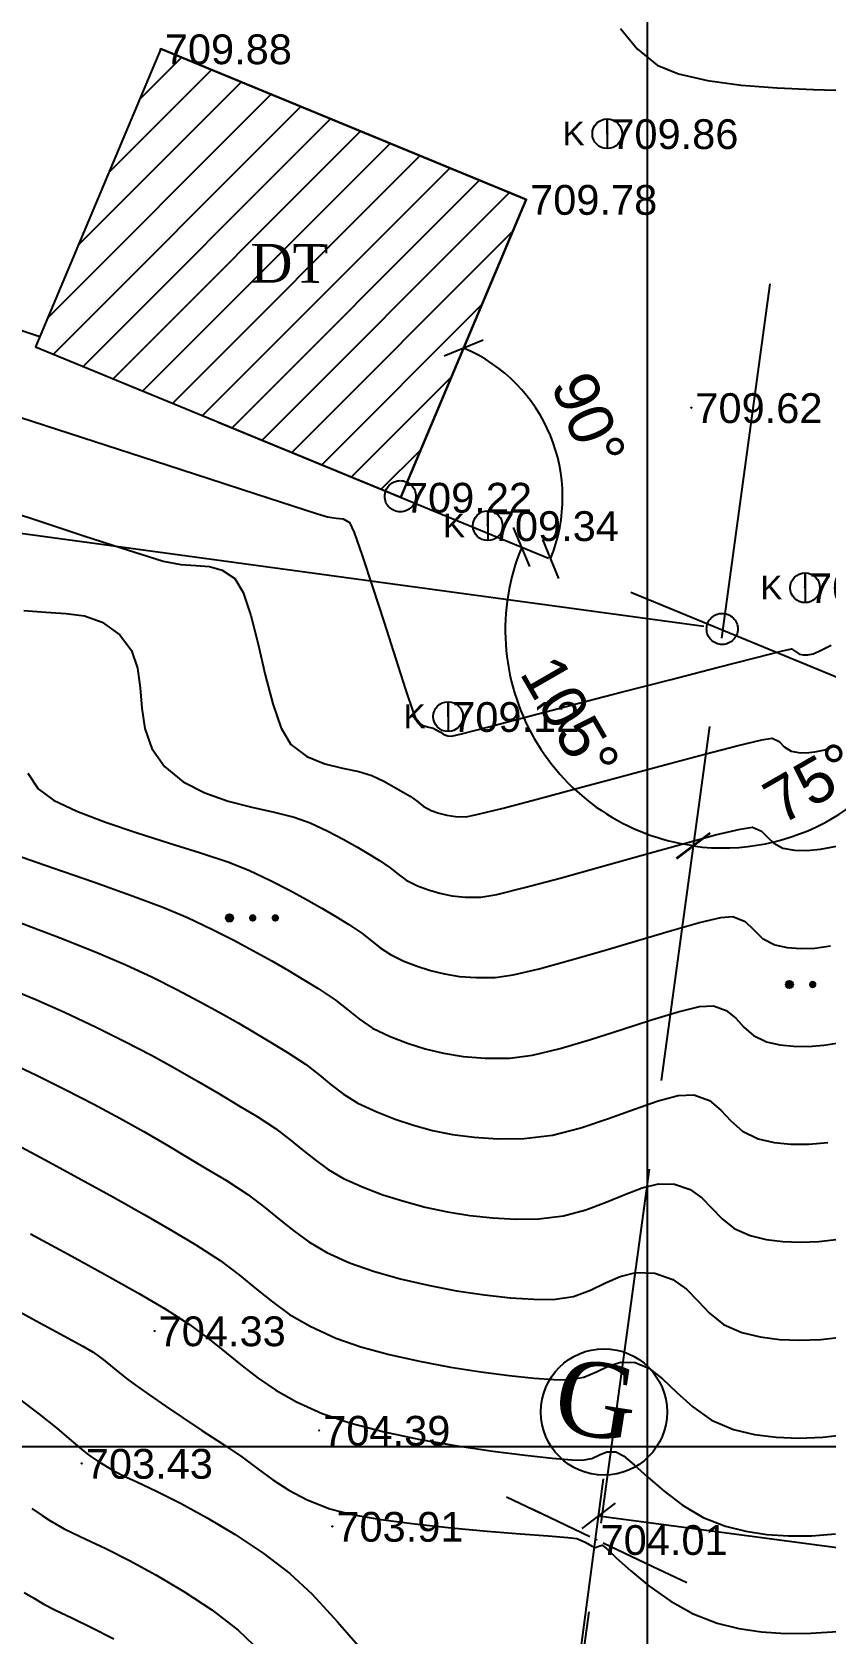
# Model space of a CAD drawing. Header units: feet. Extents: x 3381 to 683417, y 675186 to 4372291.
# Drawn here: x 682670.5 to 682697.2, y 4372036.6 to 4372090.4 of the extents above; entities that cross this region are included whole.
import ezdxf
from ezdxf.enums import TextEntityAlignment as Align

# ---------------------------------------------------------------- set-up
doc = ezdxf.new("R2010")
doc.units = ezdxf.units.FT
doc.header["$MEASUREMENT"] = 0
doc.header["$PDMODE"] = 34
doc.header["$PDSIZE"] = 0.01
doc.linetypes.add('ACAD_ISO02W100', pattern=[15, 12, -3])
doc.linetypes.add('DUZ', pattern=[0])
doc.layers.get('0').update_dxf_attribs({"linetype": 'CONTINUOUS'})
doc.layers.get('Defpoints').update_dxf_attribs({"linetype": 'CONTINUOUS'})
for name, color, linetype in [('0_Point_Height', 2, 'CONTINUOUS'), ('0_Point_Point', 7, 'CONTINUOUS'), ('col bitkisi', 7, 'CONTINUOUS'), ('Layer8', 7, 'CONTINUOUS'), ('Lep-Stolb', 7, 'CONTINUOUS'), ('polygon', 5, 'CONTINUOUS'), ('Yazilar', 7, 'CONTINUOUS')]:
    doc.layers.add(name, color=color, linetype=linetype)
for name, color, linetype, lineweight in [('ANA HORIZONTAL', 24, 'CONTINUOUS', 30), ('HORIZANTAL', 24, 'CONTINUOUS', 13), ('km setka', 170, 'CONTINUOUS', 15)]:
    doc.layers.add(name, color=color, linetype=linetype, lineweight=lineweight)
doc.styles.get("Standard").update_dxf_attribs({"font": 'arial.ttf', "height": 1.5})
doc.styles.add('style5', font='arialazlat.ttf', dxfattribs={"height": 400})
doc.dimstyles.new('ISO-25', dxfattribs={"dimtxt": 1.5, "dimasz": 1, "dimexe": 1.25, "dimexo": 0.625, "dimtad": 1, "dimtxsty": 'Standard', "dimblk": 'OBLIQUE', "dimcen": 2.5, "dimadec": 0, "dimazin": 0, "dimtfac": 1, "dimtmove": 0, "dimatfit": 3, "dimldrblk": 'OBLIQUE', "dimfxl": 1, "dimarcsym": 0})

# ---------------------------------------------------------------- blocks, each defined once
blk = doc.blocks.new('_Oblique')
at = {"color": 0, "linetype": 'ByBlock', "lineweight": -2}
blk.add_line((-0.5, -0.5), (0.5, 0.5), dxfattribs=at)
blk = doc.blocks.new('*D71')
at = {"color": 0, "lineweight": -2, "transparency": 16777216}
blk.add_arc((682682.88, 4372074.749), 5.435, 337.6168, 67.1856, dxfattribs=at)
at = {"layer": 'Defpoints', "color": 0, "lineweight": 30, "transparency": 16777216}
for p in [(682687.087, 4372084.75, 709.777), (682687.202, 4372078.045), (682676.742, 4372077.277, 709.272), (682682.88, 4372074.749, 709.223), (682708.178, 4372064.331, 709.019)]:
    blk.add_point(p, dxfattribs=at)
at = {"color": 0, "lineweight": -2, "transparency": 16777216}
for p, rotation in [((682684.988, 4372079.759), 157.1855575478363), ((682687.906, 4372072.68), 247.616813567608)]:
    blk.add_blockref('_Oblique', p, dxfattribs=dict(at, rotation=rotation))
at = {"color": 0, "lineweight": 25, "transparency": 16777216, "insert": (682689.191, 4372077.351), "char_height": 1.5, "attachment_point": 5, "rotation": 292.4012}
blk.add_mtext('90°', dxfattribs=at)
blk = doc.blocks.new('*D72')
at = {"color": 0, "lineweight": -2, "transparency": 16777216}
blk.add_arc((682688.51, 4372009.063), 6.03, 352.2233, 82.2234, dxfattribs=at)
at = {"layer": 'Defpoints', "color": 0, "lineweight": 30, "transparency": 16777216}
for p in [(682698.402, 4372081.499), (682663.719, 4372012.448), (682694.092, 4372011.343), (682698.913, 4372007.642), (682685.859, 4371989.653)]:
    blk.add_point(p, dxfattribs=at)
at = {"color": 0, "lineweight": -2, "transparency": 16777216}
for p, rotation in [((682689.326, 4372015.037), 172.2234362131967), ((682694.484, 4372008.247), 262.2232824030834)]:
    blk.add_blockref('_Oblique', p, dxfattribs=dict(at, rotation=rotation))
at = {"color": 0, "lineweight": 25, "transparency": 16777216, "insert": (682694.419, 4372013.551), "char_height": 1.5, "attachment_point": 5, "rotation": 307.2234}
blk.add_mtext('90°', dxfattribs=at)
blk = doc.blocks.new('*D34')
at = {"color": 0, "lineweight": -2, "transparency": 16777216}
for p, q in [((682685.078, 4372007.157), (682689.688, 4372041.788)), ((682689.523, 4372040.549), (682723.841, 4372035.98)), ((682719.395, 4372002.589), (682724.006, 4372037.219))]:
    blk.add_line(p, q, dxfattribs=at)
at = {"layer": 'Defpoints', "color": 0, "lineweight": 30, "transparency": 16777216}
for p in [(682723.841, 4372035.98), (682684.996, 4372006.538), (682719.313, 4372001.969)]:
    blk.add_point(p, dxfattribs=at)
at = {"color": 0, "lineweight": -2, "transparency": 16777216}
for p, rotation in [((682689.523, 4372040.549), 172.417149274753), ((682723.841, 4372035.98), 352.4171492747529)]:
    blk.add_blockref('_Oblique', p, dxfattribs=dict(at, rotation=rotation))
at = {"color": 0, "lineweight": 25, "transparency": 16777216, "insert": (682706.866, 4372039.644), "char_height": 1.5, "attachment_point": 5, "rotation": 352.4171}
blk.add_mtext('{\\fArial|b0|i0|c238|p34;34.60}', dxfattribs=at)
blk = doc.blocks.new('*D37')
at = {"color": 0, "lineweight": -2, "transparency": 16777216}
for p, q in [((682645.096, 4372013.756), (682653.535, 4372075.79)), ((682693.059, 4372070.413), (682652.297, 4372075.959)), ((682684.62, 4372008.379), (682643.858, 4372013.925))]:
    blk.add_line(p, q, dxfattribs=at)
at = {"layer": 'Defpoints', "color": 0, "lineweight": 30, "transparency": 16777216}
for p in [(682653.535, 4372075.79), (682693.679, 4372070.329), (682685.239, 4372008.295)]:
    blk.add_point(p, dxfattribs=at)
at = {"color": 0, "lineweight": -2, "transparency": 16777216}
for p, rotation in [((682653.535, 4372075.79), 82.25296880644238), ((682645.096, 4372013.756), 262.2529688064424)]:
    blk.add_blockref('_Oblique', p, dxfattribs=dict(at, rotation=rotation))
at = {"color": 0, "lineweight": 25, "transparency": 16777216, "insert": (682647.938, 4372044.961), "char_height": 1.5, "attachment_point": 5, "rotation": 82.253}
blk.add_mtext('{\\fArial|b0|i0|c238|p34;62.50}', dxfattribs=at)
blk = doc.blocks.new('*D38')
at = {"color": 0, "lineweight": -2, "transparency": 16777216}
blk.add_arc((682693.697, 4372070.295), 7.308, 157.6168, 262.2234, dxfattribs=at)
at = {"layer": 'Defpoints', "color": 0, "lineweight": 30, "transparency": 16777216}
for p in [(682695.283, 4372081.914), (682676.742, 4372077.277, 709.272), (682686.561, 4372068.715), (682708.178, 4372064.331, 709.019), (682682.74, 4371990.068)]:
    blk.add_point(p, dxfattribs=at)
at = {"color": 0, "lineweight": -2, "transparency": 16777216}
for p, rotation in [((682686.939, 4372073.078), 67.61681356664572), ((682692.708, 4372063.054), 352.2234362133664)]:
    blk.add_blockref('_Oblique', p, dxfattribs=dict(at, rotation=rotation))
at = {"color": 0, "lineweight": 25, "transparency": 16777216, "insert": (682688.568, 4372067.343), "char_height": 1.5, "attachment_point": 5, "rotation": 299.9201}
blk.add_mtext('105°', dxfattribs=at)
blk = doc.blocks.new('*D39')
at = {"color": 0, "lineweight": -2, "transparency": 16777216}
blk.add_arc((682693.697, 4372070.295), 7.32, 262.2234, 337.6168, dxfattribs=at)
at = {"layer": 'Defpoints', "color": 0, "lineweight": 30, "transparency": 16777216}
for p in [(682695.283, 4372081.914), (682676.742, 4372077.277, 709.272), (682708.178, 4372064.331, 709.019), (682695.88, 4372063.308), (682682.74, 4371990.068)]:
    blk.add_point(p, dxfattribs=at)
at = {"color": 0, "lineweight": -2, "transparency": 16777216}
for p, rotation in [((682700.465, 4372067.507), 67.61681356690733), ((682692.706, 4372063.042), 172.223436213165)]:
    blk.add_blockref('_Oblique', p, dxfattribs=dict(at, rotation=rotation))
at = {"color": 0, "lineweight": 25, "transparency": 16777216, "insert": (682696.656, 4372065.153), "char_height": 1.5, "attachment_point": 5, "rotation": 29.9201}
blk.add_mtext('75°', dxfattribs=at)

msp = doc.modelspace()

# ---------------------------------------------------------------- hatches: boundary and pattern name
at = {"lineweight": 25, "ltscale": 15}
h = msp.add_hatch(dxfattribs=at)
h.set_pattern_fill('ANSI31', color=256, scale=8)
h.set_pattern_definition([(45, (1097.5062, -2905.1928), (-0.70710678119, 0.70710678119), [])])
h.paths.add_polyline_path([(682674.81, 4372089.806), (682670.603, 4372079.805), (682682.88, 4372074.749), (682687.087, 4372084.75)])
at = {"layer": 'col bitkisi', "lineweight": 25, "ltscale": 1.5}
h = msp.add_hatch(color=256, dxfattribs=at)
edge = h.paths.add_edge_path()
edge.add_arc((682677.12, 4372060.625), 0.125, 0, 360)
h = msp.add_hatch(color=256, dxfattribs=at)
edge = h.paths.add_edge_path()
edge.add_arc((682677.902, 4372060.625), 0.125, 0, 360)
h = msp.add_hatch(color=256, dxfattribs=at)
edge = h.paths.add_edge_path()
edge.add_arc((682678.661, 4372060.625), 0.125, 0, 360)
h = msp.add_hatch(color=256, dxfattribs=at)
edge = h.paths.add_edge_path()
edge.add_arc((682695.938, 4372058.39), 0.125, 0, 360)
h = msp.add_hatch(color=256, dxfattribs=at)
edge = h.paths.add_edge_path()
edge.add_arc((682696.72, 4372058.39), 0.125, 0, 360)

# ---------------------------------------------------------------- linework, layer by layer
at = {"linetype": 'Continuous', "lineweight": 25}
for p, q in [((682674.81, 4372089.806, 709.876), (682670.603, 4372079.805, 709.322)), ((682674.81, 4372089.806, 709.876), (682687.087, 4372084.75, 709.777)), ((682687.087, 4372084.75, 709.777), (682682.88, 4372074.749, 709.223)), ((682670.603, 4372079.805, 709.322), (682682.88, 4372074.749, 709.223))]:
    msp.add_line(p, q, dxfattribs=at)
at = {"color": 222, "linetype": 'ACAD_ISO02W100', "lineweight": 25}
for p, q in [((682695.283, 4372081.914), (682682.74, 4371990.068)), ((682676.742, 4372077.277, 709.272), (682708.178, 4372064.331, 709.019))]:
    msp.add_line(p, q, dxfattribs=at)
at = {"color": 7, "lineweight": 25, "elevation": 709.876}
msp.add_lwpolyline([(682674.81, 4372089.806), (682670.603, 4372079.805), (682682.88, 4372074.749), (682687.087, 4372084.75), (682674.81, 4372089.806)], dxfattribs=at)
at = {"color": 222, "linetype": 'ACAD_ISO02W100', "lineweight": 25}
for centre in [(682682.862, 4372074.784, 709.223), (682693.679, 4372070.329)]:
    msp.add_circle(centre, 0.524, dxfattribs=at)
at = {"color": 7, "linetype": 'DUZ', "lineweight": 25}
msp.add_circle((682689.705, 4372044.035), 2.121, dxfattribs=at)
at = {"linetype": 'Continuous', "lineweight": 25}
for points, knots in [([(682691.713, 4372146.789), (682693.534, 4372143.319), (682699.84, 4372131.301), (682709.737, 4372113.319), (682723.732, 4372094.055), (682734.503, 4372073.857), (682745.466, 4372055.972), (682754.594, 4372038.568), (682768.009, 4372020.047), (682784.609, 4372005.758), (682796.144, 4371990.921), (682804.074, 4371980.439), (682815.392, 4371968.52), (682823.641, 4371957.828), (682828.085, 4371952.068)], [0, 0, 0, 0, 11.75951, 40.72321, 61.46233, 83.054979, 109.290717, 124.392744, 141.962718, 177.533008, 189.558821, 198.276488, 216.955448, 238.768866, 238.768866, 238.768866, 238.768866]), ([(682696.471, 4372126.259), (682692.531, 4372122.496), (682692.002, 4372122.445), (682690.413, 4372122.286), (682689.35, 4372122.169), (682686.398, 4372121.762), (682684.521, 4372121.408), (682681.743, 4372120.53), (682680.792, 4372120.16), (682679.301, 4372119.422), (682678.741, 4372119.106), (682677.581, 4372118.35), (682676.993, 4372117.903), (682675.878, 4372116.954), (682675.348, 4372116.45), (682674.106, 4372115.179), (682673.416, 4372114.392), (682672.305, 4372113.074), (682671.871, 4372112.544), (682671.015, 4372111.498), (682670.59, 4372110.977), (682669.324, 4372109.422), (682668.491, 4372108.394), (682666.012, 4372105.326), (682664.384, 4372103.303), (682661.475, 4372099.708), (682660.199, 4372098.138), (682658.163, 4372095.659), (682657.422, 4372094.761), (682655.989, 4372093.04), (682655.3, 4372092.217), (682654.072, 4372090.763), (682653.538, 4372090.134), (682652.169, 4372088.533), (682651.295, 4372087.528), (682649.863, 4372085.586), (682649.277, 4372084.676), (682648.511, 4372083.023), (682648.262, 4372082.319), (682648.029, 4372081.197), (682647.974, 4372080.804), (682647.926, 4372080.01), (682647.931, 4372079.614), (682648.051, 4372078.014), (682648.366, 4372076.841), (682649.079, 4372074.997), (682649.415, 4372074.29), (682650.141, 4372072.954), (682650.532, 4372072.322), (682651.82, 4372070.4), (682652.767, 4372069.206), (682654.231, 4372067.272), (682654.782, 4372066.522), (682655.783, 4372064.99), (682656.231, 4372064.213), (682656.901, 4372062.743), (682657.142, 4372062.056), (682657.488, 4372060.62), (682657.592, 4372059.879), (682657.67, 4372058.282), (682657.624, 4372057.428), (682657.36, 4372055.748), (682657.143, 4372054.917), (682656.348, 4372052.683), (682655.616, 4372051.33), (682654.143, 4372049.183), (682653.489, 4372048.355), (682652.099, 4372046.747), (682651.36, 4372045.964), (682649.858, 4372044.412), (682649.096, 4372043.643), (682647.774, 4372042.259), (682647.21, 4372041.651), (682646.115, 4372040.398), (682645.586, 4372039.759), (682644.047, 4372037.812), (682643.082, 4372036.475), (682641.382, 4372034.011), (682640.634, 4372032.89), (682639.165, 4372030.621), (682638.446, 4372029.475), (682636.346, 4372026.001), (682635.019, 4372023.637), (682632.623, 4372018.948), (682631.544, 4372016.628), (682629.88, 4372012.603), (682629.244, 4372010.919), (682628.086, 4372007.513), (682627.563, 4372005.796), (682626.55, 4372002.168), (682626.068, 4372000.255), (682625.284, 4371996.963), (682624.969, 4371995.586), (682624.356, 4371992.821), (682624.061, 4371991.433), (682623.636, 4371989.26), (682623.49, 4371988.485), (682623.252, 4371987.085), (682623.156, 4371986.466), (682622.916, 4371984.502), (682622.841, 4371983.158), (682622.843, 4371980.142), (682622.965, 4371978.47), (682623.405, 4371975.178), (682623.721, 4371973.559), (682624.361, 4371970.843), (682624.654, 4371969.735), (682625.219, 4371967.737), (682625.485, 4371966.844), (682625.978, 4371965.23), (682626.204, 4371964.5), (682626.7, 4371963.026), (682626.969, 4371962.286), (682627.425, 4371961.195), (682627.582, 4371960.842), (682628.084, 4371959.788), (682628.445, 4371959.127), (682629.126, 4371957.857), (682629.446, 4371957.248), (682629.845, 4371956.346), (682629.966, 4371956.042), (682630.153, 4371955.488), (682630.223, 4371955.241), (682630.346, 4371954.717), (682630.398, 4371954.444), (682630.532, 4371953.608), (682630.595, 4371953.017), (682628.41, 4371948.604)], [0, 0, 0, 0, 1.504182, 1.504182, 4.512547, 4.512547, 9.897023, 9.897023, 12.795834, 12.795834, 14.604059, 14.604059, 16.662244, 16.662244, 18.72043, 18.72043, 21.69221, 21.69221, 23.690537, 23.690537, 25.688865, 25.688865, 29.68552, 29.68552, 37.678831, 37.678831, 43.858623, 43.858623, 47.338723, 47.338723, 50.479181, 50.479181, 52.843093, 52.843093, 56.452422, 56.452422, 59.343353, 59.343353, 61.301717, 61.301717, 62.310714, 62.310714, 63.319712, 63.319712, 66.426739, 66.426739, 68.50177, 68.50177, 70.576802, 70.576802, 75.092259, 75.092259, 77.984383, 77.984383, 80.876507, 80.876507, 83.368148, 83.368148, 85.859789, 85.859789, 88.693846, 88.693846, 91.527902, 91.527902, 96.504404, 96.504404, 99.813748, 99.813748, 103.123092, 103.123092, 106.359907, 106.359907, 108.778682, 108.778682, 111.197456, 111.197456, 116.035005, 116.035005, 120.025858, 120.025858, 124.016711, 124.016711, 131.998417, 131.998417, 139.538843, 139.538843, 144.840516, 144.840516, 150.142189, 150.142189, 155.992549, 155.992549, 160.212599, 160.212599, 164.43265, 164.43265, 166.77754, 166.77754, 168.584028, 168.584028, 172.423705, 172.423705, 177.221179, 177.221179, 182.018653, 182.018653, 185.384546, 185.384546, 188.140377, 188.140377, 190.397291, 190.397291, 192.654204, 192.654204, 193.73589, 193.73589, 195.899262, 195.899262, 198.062634, 198.062634, 199.190084, 199.190084, 200.13488, 200.13488, 201.079676, 201.079676, 202.923933, 202.923933, 202.923933, 202.923933]), ([(682700.374, 4372119.789), (682692.812, 4372119.509), (682692.282, 4372119.458), (682690.704, 4372119.3), (682689.667, 4372119.185), (682686.867, 4372118.797), (682685.159, 4372118.466), (682682.741, 4372117.698), (682681.933, 4372117.379), (682680.684, 4372116.757), (682680.215, 4372116.489), (682679.067, 4372115.731), (682678.396, 4372115.185), (682677.086, 4372113.961), (682676.448, 4372113.285), (682675.185, 4372111.85), (682674.559, 4372111.09), (682672.412, 4372108.469), (682670.933, 4372106.644), (682668.005, 4372103.018), (682666.556, 4372101.218), (682662.169, 4372095.795), (682659.192, 4372092.153), (682655.473, 4372087.78), (682654.989, 4372087.218), (682654.047, 4372086.108), (682653.591, 4372085.558), (682652.604, 4372084.27), (682652.106, 4372083.534), (682651.42, 4372082.215), (682651.193, 4372081.629), (682651.004, 4372080.789), (682650.966, 4372080.529), (682650.929, 4372080), (682650.931, 4372079.724), (682651.015, 4372078.615), (682651.246, 4372077.712), (682651.797, 4372076.286), (682652.042, 4372075.757), (682652.579, 4372074.737), (682652.873, 4372074.242), (682653.957, 4372072.562), (682654.849, 4372071.416), (682656.368, 4372069.425), (682656.981, 4372068.609), (682658.15, 4372066.873), (682658.706, 4372065.955), (682659.452, 4372064.401), (682659.699, 4372063.806), (682660.109, 4372062.571), (682660.27, 4372061.94), (682660.627, 4372060.026), (682660.696, 4372058.721), (682660.526, 4372056.32), (682660.325, 4372055.225), (682659.723, 4372053.114), (682659.322, 4372052.095), (682658.368, 4372050.156), (682657.816, 4372049.235), (682656.436, 4372047.22), (682655.572, 4372046.155), (682653.788, 4372044.149), (682652.867, 4372043.204), (682651.201, 4372041.497), (682650.451, 4372040.731), (682649.274, 4372039.456), (682648.829, 4372038.953), (682647.957, 4372037.917), (682647.531, 4372037.388), (682646.277, 4372035.772), (682645.472, 4372034.655), (682643.946, 4372032.446), (682643.219, 4372031.359), (682641.798, 4372029.17), (682641.103, 4372028.065), (682639.073, 4372024.722), (682637.793, 4372022.454), (682635.416, 4372017.838), (682634.32, 4372015.491), (682632.666, 4372011.488), (682632.049, 4372009.854), (682630.927, 4372006.546), (682630.418, 4372004.869), (682629.421, 4372001.287), (682628.941, 4371999.377), (682628.17, 4371996.124), (682627.864, 4371994.784), (682627.272, 4371992.111), (682626.989, 4371990.776), (682626.574, 4371988.65), (682626.424, 4371987.855), (682626.191, 4371986.467), (682626.102, 4371985.87), (682625.965, 4371984.676), (682625.916, 4371984.076), (682625.821, 4371982.268), (682625.83, 4371981.052), (682626.019, 4371977.919), (682626.299, 4371976.01), (682627.089, 4371972.203), (682627.596, 4371970.304), (682628.342, 4371967.763), (682628.536, 4371967.122), (682628.929, 4371965.844), (682629.127, 4371965.215), (682629.522, 4371964.053), (682629.717, 4371963.517), (682630.068, 4371962.643), (682630.216, 4371962.298), (682630.498, 4371961.691), (682630.63, 4371961.425), (682630.909, 4371960.881), (682631.056, 4371960.606), (682631.507, 4371959.765), (682631.823, 4371959.186), (682632.348, 4371958.114), (682632.565, 4371957.634), (682632.884, 4371956.791), (682633.002, 4371956.438), (682633.199, 4371955.719), (682633.277, 4371955.362), (682633.471, 4371954.304), (682633.548, 4371953.615), (682633.626, 4371952.873), (682633.635, 4371952.792), (682635.369, 4371948.48)], [0, 0, 0, 0, 1.519576, 1.519576, 4.558728, 4.558728, 9.930594, 9.930594, 12.837598, 12.837598, 14.698947, 14.698947, 17.596272, 17.596272, 20.493598, 20.493598, 23.430765, 23.430765, 30.540606, 30.540606, 37.650448, 37.650448, 51.870131, 51.870131, 53.943342, 53.943342, 56.016553, 56.016553, 58.839775, 58.839775, 61.186701, 61.186701, 62.257023, 62.257023, 63.327345, 63.327345, 66.426341, 66.426341, 68.26825, 68.26825, 70.110159, 70.110159, 74.62153, 74.62153, 77.595, 77.595, 80.568471, 80.568471, 82.304355, 82.304355, 84.04024, 84.04024, 87.512009, 87.512009, 90.504027, 90.504027, 93.496045, 93.496045, 96.488063, 96.488063, 100.372173, 100.372173, 104.256283, 104.256283, 107.517701, 107.517701, 109.618427, 109.618427, 111.719153, 111.719153, 115.920605, 115.920605, 119.858792, 119.858792, 123.796978, 123.796978, 131.673352, 131.673352, 139.553481, 139.553481, 144.894421, 144.894421, 150.235361, 150.235361, 156.190392, 156.190392, 160.321983, 160.321983, 164.453574, 164.453574, 166.899961, 166.899961, 168.797126, 168.797126, 170.694291, 170.694291, 174.488621, 174.488621, 180.488906, 180.488906, 186.48919, 186.48919, 188.508696, 188.508696, 190.528201, 190.528201, 192.322947, 192.322947, 193.52533, 193.52533, 194.478712, 194.478712, 195.432094, 195.432094, 197.338858, 197.338858, 198.784376, 198.784376, 199.759029, 199.759029, 200.733681, 200.733681, 202.682985, 202.682985, 202.923933, 202.923933, 202.923933, 202.923933])]:
    msp.add_open_spline(points, degree=3, knots=knots, dxfattribs=at)
at = {"layer": '0_Point_Point', "lineweight": 25}
for p in [(682674.81, 4372089.806, 709.876), (682689.815, 4372086.958, 709.857), (682687.087, 4372084.75, 709.777), (682692.64, 4372077.758, 709.616), (682682.88, 4372074.749, 709.223), (682685.799, 4372073.796, 709.337), (682696.461, 4372071.712, 709.343), (682684.468, 4372067.385, 709.122), (682674.604, 4372046.758, 704.327), (682680.136, 4372043.418, 704.388), (682672.156, 4372042.308, 703.435), (682680.577, 4372040.193, 703.913), (682689.454, 4372039.749, 704.007)]:
    msp.add_point(p, dxfattribs=at)
at = {"layer": 'ANA HORIZONTAL', "color": 32, "lineweight": 25}
for points, elevation in [([(682670.34, 4372065.485), (682670.689, 4372064.956), (682671.208, 4372064.58), (682671.987, 4372064.206), (682672.949, 4372063.839), (682674.015, 4372063.483), (682675.108, 4372063.14), (682676.151, 4372062.815), (682677.064, 4372062.511), (682677.77, 4372062.231), (682678.495, 4372061.885), (682679.137, 4372061.556), (682679.711, 4372061.245), (682680.226, 4372060.949), (682680.696, 4372060.671), (682681.131, 4372060.408), (682681.563, 4372060.118), (682681.89, 4372059.857), (682682.188, 4372059.617), (682682.528, 4372059.392), (682682.984, 4372059.174), (682683.429, 4372059.004), (682683.877, 4372058.859), (682684.347, 4372058.744), (682684.854, 4372058.663), (682685.416, 4372058.62), (682686.049, 4372058.622), (682686.657, 4372058.709), (682687.524, 4372058.914), (682688.571, 4372059.202), (682689.715, 4372059.536), (682690.875, 4372059.882), (682691.969, 4372060.204), (682692.915, 4372060.467), (682693.633, 4372060.635), (682694.041, 4372060.673), (682694.448, 4372060.501), (682694.737, 4372060.225), (682695.029, 4372059.934), (682695.443, 4372059.719), (682695.863, 4372059.629), (682696.307, 4372059.595), (682696.788, 4372059.615), (682697.319, 4372059.688)], 707.5), ([(682669.987, 4372053.003), (682671.045, 4372052.438), (682672.137, 4372051.844), (682673.221, 4372051.245), (682674.252, 4372050.664), (682675.189, 4372050.126), (682675.989, 4372049.653), (682676.806, 4372049.12), (682677.463, 4372048.626), (682678.025, 4372048.164), (682678.562, 4372047.729), (682679.141, 4372047.314), (682679.83, 4372046.912), (682680.696, 4372046.517), (682681.531, 4372046.225), (682682.482, 4372045.965), (682683.504, 4372045.737), (682684.549, 4372045.542), (682685.57, 4372045.381), (682686.521, 4372045.257), (682687.356, 4372045.171), (682688.026, 4372045.122), (682688.486, 4372045.114), (682689.023, 4372045.205), (682689.456, 4372045.383), (682689.847, 4372045.574), (682690.26, 4372045.703), (682690.758, 4372045.697), (682691.215, 4372045.506), (682691.67, 4372045.145), (682692.153, 4372044.687), (682692.693, 4372044.203), (682693.319, 4372043.766), (682694.061, 4372043.45), (682694.764, 4372043.284), (682695.491, 4372043.187), (682696.254, 4372043.156), (682697.064, 4372043.191), (682697.93, 4372043.288)], 705), ([(682670.218, 4372037.976), (682670.514, 4372037.805), (682670.886, 4372037.587), (682671.278, 4372037.381), (682671.822, 4372037.121), (682672.485, 4372036.801), (682673.235, 4372036.414)], 702.5)]:
    msp.add_lwpolyline(points, dxfattribs=dict(at, elevation=elevation))
at = {"layer": 'col bitkisi', "lineweight": 25, "ltscale": 1.5}
for centre in [(682677.12, 4372060.625), (682695.938, 4372058.39)]:
    msp.add_circle(centre, 0.125, dxfattribs=at)
at = {"layer": 'HORIZANTAL', "color": 32, "linetype": 'Continuous', "lineweight": 25}
for points, elevation in [([(682690.262, 4372090.495), (682690.819, 4372089.808), (682691.491, 4372089.265), (682692.213, 4372088.964), (682693.182, 4372088.745), (682694.316, 4372088.593), (682695.53, 4372088.495), (682696.742, 4372088.439), (682697.868, 4372088.41)], 710.5), ([(682670.147, 4372080.349), (682670.747, 4372080.147)], 709.5), ([(682668.367, 4372077.989), (682670.488, 4372077.303), (682672.591, 4372076.622), (682674.597, 4372075.972), (682676.427, 4372075.379), (682678.002, 4372074.868), (682679.245, 4372074.465), (682680.076, 4372074.197), (682680.417, 4372074.089), (682680.705, 4372074.045), (682680.941, 4372074.023), (682681.158, 4372073.907), (682681.312, 4372073.568), (682681.583, 4372072.798), (682681.932, 4372071.741), (682682.317, 4372070.542), (682682.7, 4372069.344), (682683.04, 4372068.292), (682683.297, 4372067.53), (682683.432, 4372067.203), (682683.618, 4372067.086), (682683.817, 4372067.034), (682683.964, 4372066.998), (682684.116, 4372066.919), (682684.217, 4372066.86), (682684.286, 4372066.812), (682684.356, 4372066.768), (682684.458, 4372066.741), (682684.587, 4372066.726), (682684.921, 4372066.809), (682685.791, 4372067.034), (682687.064, 4372067.364), (682688.605, 4372067.765), (682690.281, 4372068.201), (682691.959, 4372068.636), (682693.504, 4372069.034), (682694.784, 4372069.361), (682695.664, 4372069.581), (682696.011, 4372069.658), (682696.14, 4372069.574), (682696.272, 4372069.48), (682696.401, 4372069.459), (682696.552, 4372069.465), (682696.731, 4372069.497), (682696.94, 4372069.586), (682697.344, 4372069.785)], 709), ([(682669.03, 4372074.507), (682670.719, 4372073.954), (682672.229, 4372073.461), (682673.48, 4372073.054), (682674.395, 4372072.761), (682674.893, 4372072.607), (682675.481, 4372072.494), (682675.991, 4372072.458), (682676.449, 4372072.421), (682676.876, 4372072.301), (682677.297, 4372072.018), (682677.583, 4372071.549), (682677.84, 4372070.778), (682678.083, 4372069.821), (682678.325, 4372068.793), (682678.58, 4372067.812), (682678.862, 4372066.994), (682679.184, 4372066.454), (682679.721, 4372066.047), (682680.32, 4372065.8), (682680.922, 4372065.651), (682681.468, 4372065.541), (682681.9, 4372065.409), (682682.304, 4372065.212), (682682.644, 4372065.03), (682682.933, 4372064.863), (682683.189, 4372064.71), (682683.44, 4372064.531), (682683.634, 4372064.377), (682683.899, 4372064.236), (682684.155, 4372064.142), (682684.422, 4372064.071), (682684.721, 4372064.03), (682685.074, 4372064.025), (682685.48, 4372064.105), (682686.313, 4372064.311), (682687.465, 4372064.613), (682688.828, 4372064.977), (682690.293, 4372065.371), (682691.751, 4372065.763), (682693.095, 4372066.12), (682694.216, 4372066.411), (682695.005, 4372066.602), (682695.354, 4372066.663), (682695.588, 4372066.546), (682695.758, 4372066.368), (682695.995, 4372066.226), (682696.237, 4372066.179), (682696.498, 4372066.171), (682696.79, 4372066.202), (682697.125, 4372066.269), (682697.488, 4372066.41)], 708.5), ([(682670.208, 4372070.953), (682670.951, 4372070.887), (682671.623, 4372070.851), (682672.245, 4372070.765), (682672.842, 4372070.551), (682673.436, 4372070.13), (682673.829, 4372069.609), (682674.031, 4372069.008), (682674.121, 4372068.353), (682674.178, 4372067.669), (682674.28, 4372066.982), (682674.507, 4372066.319), (682674.937, 4372065.705), (682675.562, 4372065.2), (682676.291, 4372064.825), (682677.076, 4372064.549), (682677.87, 4372064.341), (682678.626, 4372064.171), (682679.297, 4372064.008), (682679.835, 4372063.82), (682680.429, 4372063.534), (682680.945, 4372063.266), (682681.395, 4372063.014), (682681.796, 4372062.778), (682682.16, 4372062.559), (682682.52, 4372062.312), (682682.787, 4372062.093), (682683.061, 4372061.894), (682683.441, 4372061.705), (682683.811, 4372061.566), (682684.187, 4372061.453), (682684.591, 4372061.371), (682685.042, 4372061.326), (682685.562, 4372061.323), (682686.105, 4372061.415), (682687.035, 4372061.643), (682688.236, 4372061.965), (682689.594, 4372062.343), (682690.993, 4372062.737), (682692.318, 4372063.106), (682693.454, 4372063.41), (682694.285, 4372063.611), (682694.698, 4372063.668), (682694.994, 4372063.543), (682695.205, 4372063.342), (682695.417, 4372063.13), (682695.719, 4372062.973), (682696.104, 4372062.897), (682696.52, 4372062.885), (682696.986, 4372062.933), (682697.519, 4372063.04)], 708), ([(682669.902, 4372062.756), (682671.222, 4372062.295), (682672.549, 4372061.833), (682673.797, 4372061.391), (682674.878, 4372060.988), (682675.706, 4372060.642), (682676.525, 4372060.253), (682677.264, 4372059.88), (682677.933, 4372059.524), (682678.541, 4372059.183), (682679.099, 4372058.859), (682679.617, 4372058.55), (682680.103, 4372058.257), (682680.667, 4372057.878), (682681.096, 4372057.537), (682681.485, 4372057.223), (682681.93, 4372056.928), (682682.526, 4372056.642), (682683.108, 4372056.42), (682683.695, 4372056.23), (682684.309, 4372056.08), (682684.973, 4372055.974), (682685.708, 4372055.918), (682686.537, 4372055.92), (682687.303, 4372056.02), (682688.231, 4372056.243), (682689.253, 4372056.544), (682690.301, 4372056.88), (682691.306, 4372057.205), (682692.2, 4372057.475), (682692.916, 4372057.648), (682693.384, 4372057.678), (682693.816, 4372057.518), (682694.131, 4372057.258), (682694.409, 4372056.957), (682694.728, 4372056.673), (682695.166, 4372056.465), (682695.61, 4372056.364), (682696.073, 4372056.314), (682696.564, 4372056.312), (682697.094, 4372056.357), (682697.672, 4372056.447)], 707), ([(682670.128, 4372060.453), (682671.524, 4372059.923), (682672.724, 4372059.447), (682673.641, 4372059.054), (682674.532, 4372058.631), (682675.347, 4372058.225), (682676.092, 4372057.834), (682676.778, 4372057.459), (682677.41, 4372057.098), (682677.998, 4372056.753), (682678.55, 4372056.422), (682679.074, 4372056.106), (682679.67, 4372055.713), (682680.136, 4372055.352), (682680.54, 4372055.019), (682680.951, 4372054.705), (682681.438, 4372054.404), (682682.069, 4372054.111), (682682.686, 4372053.873), (682683.304, 4372053.664), (682683.941, 4372053.489), (682684.614, 4372053.352), (682685.341, 4372053.259), (682686.138, 4372053.212), (682687.024, 4372053.219), (682687.972, 4372053.335), (682688.927, 4372053.576), (682689.857, 4372053.886), (682690.732, 4372054.208), (682691.523, 4372054.486), (682692.198, 4372054.663), (682692.728, 4372054.683), (682693.251, 4372054.489), (682693.634, 4372054.174), (682693.971, 4372053.808), (682694.358, 4372053.464), (682694.89, 4372053.211), (682695.428, 4372053.089), (682695.99, 4372053.028), (682696.586, 4372053.025), (682697.229, 4372053.08)], 706.5), ([(682669.38, 4372058.393), (682670.611, 4372057.887), (682671.576, 4372057.465), (682672.638, 4372056.962), (682673.607, 4372056.478), (682674.495, 4372056.013), (682675.311, 4372055.566), (682676.064, 4372055.137), (682676.765, 4372054.725), (682677.422, 4372054.332), (682678.046, 4372053.955), (682678.665, 4372053.551), (682679.162, 4372053.177), (682679.588, 4372052.827), (682679.995, 4372052.498), (682680.434, 4372052.183), (682680.955, 4372051.879), (682681.611, 4372051.579), (682682.277, 4372051.331), (682682.975, 4372051.109), (682683.699, 4372050.918), (682684.444, 4372050.759), (682685.203, 4372050.637), (682685.971, 4372050.554), (682686.743, 4372050.513), (682687.511, 4372050.517), (682688.342, 4372050.617), (682689.093, 4372050.819), (682689.777, 4372051.077), (682690.404, 4372051.34), (682690.988, 4372051.562), (682691.54, 4372051.694), (682692.071, 4372051.688), (682692.599, 4372051.51), (682692.998, 4372051.223), (682693.335, 4372050.876), (682693.673, 4372050.517), (682694.078, 4372050.195), (682694.614, 4372049.957), (682695.155, 4372049.83), (682695.715, 4372049.755), (682696.302, 4372049.732), (682696.925, 4372049.758), (682697.592, 4372049.833)], 706), ([(682669.511, 4372055.876), (682670.611, 4372055.356), (682671.627, 4372054.854), (682672.565, 4372054.369), (682673.433, 4372053.901), (682674.241, 4372053.449), (682674.995, 4372053.014), (682675.704, 4372052.595), (682676.376, 4372052.191), (682677.017, 4372051.804), (682677.736, 4372051.336), (682678.312, 4372050.901), (682678.807, 4372050.496), (682679.279, 4372050.113), (682679.787, 4372049.748), (682680.393, 4372049.395), (682681.154, 4372049.048), (682681.961, 4372048.761), (682682.854, 4372048.507), (682683.797, 4372048.289), (682684.755, 4372048.108), (682685.69, 4372047.968), (682686.566, 4372047.871), (682687.348, 4372047.82), (682687.999, 4372047.816), (682688.685, 4372047.917), (682689.251, 4372048.123), (682689.753, 4372048.367), (682690.244, 4372048.587), (682690.78, 4372048.717), (682691.415, 4372048.692), (682692.02, 4372048.488), (682692.479, 4372048.159), (682692.866, 4372047.76), (682693.255, 4372047.348), (682693.721, 4372046.977), (682694.338, 4372046.703), (682694.959, 4372046.557), (682695.603, 4372046.471), (682696.278, 4372046.444), (682696.994, 4372046.474), (682697.761, 4372046.561)], 705.5), ([(682670.437, 4372050.016), (682671.7, 4372049.336), (682672.925, 4372048.665), (682674.037, 4372048.041), (682674.96, 4372047.503), (682675.774, 4372046.977), (682676.442, 4372046.485), (682677.015, 4372046.023), (682677.544, 4372045.586), (682678.08, 4372045.168), (682678.674, 4372044.765), (682679.376, 4372044.373), (682680.239, 4372043.985), (682681.195, 4372043.659), (682682.314, 4372043.369), (682683.528, 4372043.116), (682684.767, 4372042.9), (682685.965, 4372042.722), (682687.053, 4372042.583), (682687.962, 4372042.485), (682688.625, 4372042.428), (682688.974, 4372042.413), (682689.297, 4372042.477), (682689.553, 4372042.595), (682689.8, 4372042.694), (682690.101, 4372042.702), (682690.357, 4372042.565), (682690.719, 4372042.261), (682691.177, 4372041.845), (682691.723, 4372041.375), (682692.346, 4372040.906), (682693.037, 4372040.494), (682693.785, 4372040.196), (682694.469, 4372040.03), (682695.174, 4372039.923), (682695.906, 4372039.873), (682696.674, 4372039.879), (682697.487, 4372039.94)], 704.5), ([(682669.803, 4372047.54), (682670.753, 4372047.03), (682671.573, 4372046.585), (682672.192, 4372046.242), (682672.536, 4372046.04), (682672.876, 4372045.8), (682673.128, 4372045.594), (682673.377, 4372045.383), (682673.707, 4372045.127), (682674.027, 4372044.896), (682674.449, 4372044.599), (682674.958, 4372044.247), (682675.542, 4372043.85), (682676.19, 4372043.419), (682676.887, 4372042.966), (682677.533, 4372042.526), (682678.077, 4372042.124), (682678.581, 4372041.753), (682679.111, 4372041.41), (682679.728, 4372041.089), (682680.496, 4372040.784), (682681.227, 4372040.595), (682682.208, 4372040.427), (682683.352, 4372040.278), (682684.573, 4372040.148), (682685.783, 4372040.038), (682686.897, 4372039.947), (682687.828, 4372039.874), (682688.489, 4372039.819), (682688.793, 4372039.782), (682689.068, 4372039.669), (682689.287, 4372039.546), (682689.417, 4372039.486), (682689.535, 4372039.529), (682689.65, 4372039.568), (682689.787, 4372039.448), (682690.116, 4372039.138), (682690.603, 4372038.702), (682691.218, 4372038.201), (682691.929, 4372037.699), (682692.703, 4372037.258), (682693.509, 4372036.942), (682694.235, 4372036.768), (682694.998, 4372036.653), (682695.804, 4372036.599), (682696.659, 4372036.603), (682697.567, 4372036.667)], 704), ([(682670.066, 4372044.463), (682670.725, 4372043.965), (682671.316, 4372043.49), (682671.806, 4372043.081), (682672.157, 4372042.781), (682672.334, 4372042.633), (682672.463, 4372042.54), (682672.567, 4372042.47), (682672.7, 4372042.384), (682672.87, 4372042.278), (682673.063, 4372042.162), (682673.301, 4372042.021), (682673.536, 4372041.907), (682674.008, 4372041.689), (682674.669, 4372041.374), (682675.472, 4372040.97), (682676.369, 4372040.485), (682677.312, 4372039.926), (682678.254, 4372039.3), (682679.146, 4372038.615), (682679.895, 4372037.914), (682680.754, 4372036.994), (682681.681, 4372035.922)], 703.5), ([(682670.482, 4372040.794), (682670.824, 4372040.558), (682671.086, 4372040.392), (682671.298, 4372040.268), (682671.565, 4372040.112), (682671.818, 4372039.987), (682672.299, 4372039.764), (682672.962, 4372039.449), (682673.761, 4372039.047), (682674.651, 4372038.566), (682675.587, 4372038.011), (682676.523, 4372037.388), (682677.413, 4372036.704), (682678.183, 4372035.974)], 703)]:
    msp.add_lwpolyline(points, dxfattribs=dict(at, elevation=elevation))
at = {"layer": 'km setka', "lineweight": 25, "flags": 128}
for points in [[(682691.16, 4372118.891), (682691.16, 4371902.444)], [(682603.411, 4372042.877), (682752.484, 4372042.877)]]:
    msp.add_lwpolyline(points, dxfattribs=at)
at = {"layer": 'Lep-Stolb', "color": 1, "lineweight": 25}
for p, q in [((682686.434, 4372041.188, 695.988), (682687.563, 4372040.651, 695.988)), ((682687.337, 4372040.758, 695.988), (682689.228, 4372039.857, 695.988)), ((682689.68, 4372039.642, 695.988), (682691.347, 4372038.847, 695.988)), ((682691.347, 4372038.847, 695.988), (682692.487, 4372038.304, 695.988))]:
    msp.add_line(p, q, dxfattribs=at)
at = {"layer": 'polygon', "color": 6, "lineweight": 25}
for p, q in [((682689.815, 4372086.958, 709.857), (682689.815, 4372087.458, 709.857)), ((682689.815, 4372087.458, 709.857), (682689.815, 4372086.458, 709.857)), ((682685.799, 4372073.796, 709.337), (682685.799, 4372074.296, 709.337)), ((682685.799, 4372074.296, 709.337), (682685.799, 4372073.296, 709.337)), ((682696.461, 4372071.712, 709.343), (682696.461, 4372072.212, 709.343)), ((682696.461, 4372072.212, 709.343), (682696.461, 4372071.212, 709.343)), ((682684.468, 4372067.385, 709.122), (682684.468, 4372067.885, 709.122)), ((682684.468, 4372067.885, 709.122), (682684.468, 4372066.885, 709.122))]:
    msp.add_line(p, q, dxfattribs=at)
for centre in [(682689.815, 4372086.958, 709.857), (682685.799, 4372073.796, 709.337), (682696.461, 4372071.712, 709.343), (682684.468, 4372067.385, 709.122)]:
    msp.add_circle(centre, 0.5, dxfattribs=at)

# ---------------------------------------------------------------- texts
at = {"layer": '0_Point_Height', "color": 0, "lineweight": 25}
for s, p in [('709.88', (682674.946, 4372089.292, 709.876)), ('709.86', (682689.951, 4372086.444, 709.857)), ('709.78', (682687.223, 4372084.236, 709.777)), ('709.62', (682692.776, 4372077.244, 709.616)), ('709.22', (682683.016, 4372074.235, 709.223)), ('709.34', (682685.935, 4372073.282, 709.337)), ('709.34', (682696.597, 4372071.198, 709.343)), ('709.12', (682684.604, 4372066.871, 709.122)), ('704.33', (682674.74, 4372046.244, 704.327)), ('704.39', (682680.272, 4372042.904, 704.388)), ('703.43', (682672.292, 4372041.794, 703.435)), ('703.91', (682680.713, 4372039.679, 703.913)), ('704.01', (682689.59, 4372039.235, 704.007))]:
    msp.add_text(s, height=1, dxfattribs=at).set_placement(p)
at = {"layer": 'Layer8', "color": 0, "lineweight": 25, "insert": (682687.904, 4372043.392, 331.735), "char_height": 2.5, "width": 81.30669, "attachment_point": 7, "rotation": 351.0579, "style": 'style5'}
msp.add_mtext('{\\fTimes New Roman|b0|i0|c238|p18;G}', dxfattribs=at)
at = {"layer": 'Lep-Stolb', "color": 6, "lineweight": 25}
for p in [(682688.687, 4372086.965, 709.857), (682684.671, 4372073.803, 709.337), (682695.333, 4372071.719, 709.343), (682683.34, 4372067.392, 709.122)]:
    msp.add_text('K', height=0.8, dxfattribs=at).set_placement(p, align=Align.MIDDLE_CENTER)
at = {"layer": 'Yazilar', "lineweight": 25, "insert": (682677.824, 4372083.26), "char_height": 1.3, "width": 0.10588, "attachment_point": 1, "rotation": 359.7512}
msp.add_mtext('{\\fTimes New Roman|b0|i0|c0|p18;DT}', dxfattribs=at)

# ---------------------------------------------------------------- dimensions: what is measured, and where the dimension line sits
at = {"color": 222, "lineweight": 25}
for base, line1, line2, picture, middle in [((682687.202, 4372078.045), ((682676.742, 4372077.277, 709.272), (682708.178, 4372064.331, 709.019)), ((682687.087, 4372084.75, 709.777), (682682.88, 4372074.749, 709.223)), '*D71', (682689.191, 4372077.351)), ((682686.561, 4372068.715), ((682695.283, 4372081.914), (682682.74, 4371990.068)), ((682676.742, 4372077.277, 709.272), (682708.178, 4372064.331, 709.019)), '*D38', (682688.568, 4372067.343)), ((682695.88, 4372063.308), ((682676.742, 4372077.277, 709.272), (682708.178, 4372064.331, 709.019)), ((682695.283, 4372081.914), (682682.74, 4371990.068)), '*D39', (682696.656, 4372065.153)), ((682694.092, 4372011.343), ((682698.913, 4372007.642), (682663.719, 4372012.448)), ((682698.402, 4372081.499), (682685.859, 4371989.653)), '*D72', (682694.419, 4372013.551))]:
    dim = msp.add_angular_dim_2l(base=base, line1=line1, line2=line2, dimstyle='ISO-25', dxfattribs=at)
    dim.commit()
    dim.dimension.update_dxf_attribs({"geometry": picture, "text_midpoint": middle})
dim = msp.add_aligned_dim(p1=(682685.239, 4372008.295), p2=(682693.679, 4372070.329), distance=40.513, text='{\\fArial|b0|i0|c238|p34;62.50}', dimstyle='ISO-25', dxfattribs=at)
dim.commit()
dim.dimension.update_dxf_attribs({"geometry": '*D37', "text_midpoint": (682647.938, 4372044.961)})
at = {"color": 7, "lineweight": 25}
dim = msp.add_aligned_dim(p1=(682684.996, 4372006.538), p2=(682719.313, 4372001.969), distance=34.311, text='{\\fArial|b0|i0|c238|p34;34.60}', dimstyle='ISO-25', dxfattribs=at)
dim.commit()
dim.dimension.update_dxf_attribs({"geometry": '*D34', "text_midpoint": (682706.866, 4372039.644)})

doc.saveas('drawing.dxf')
